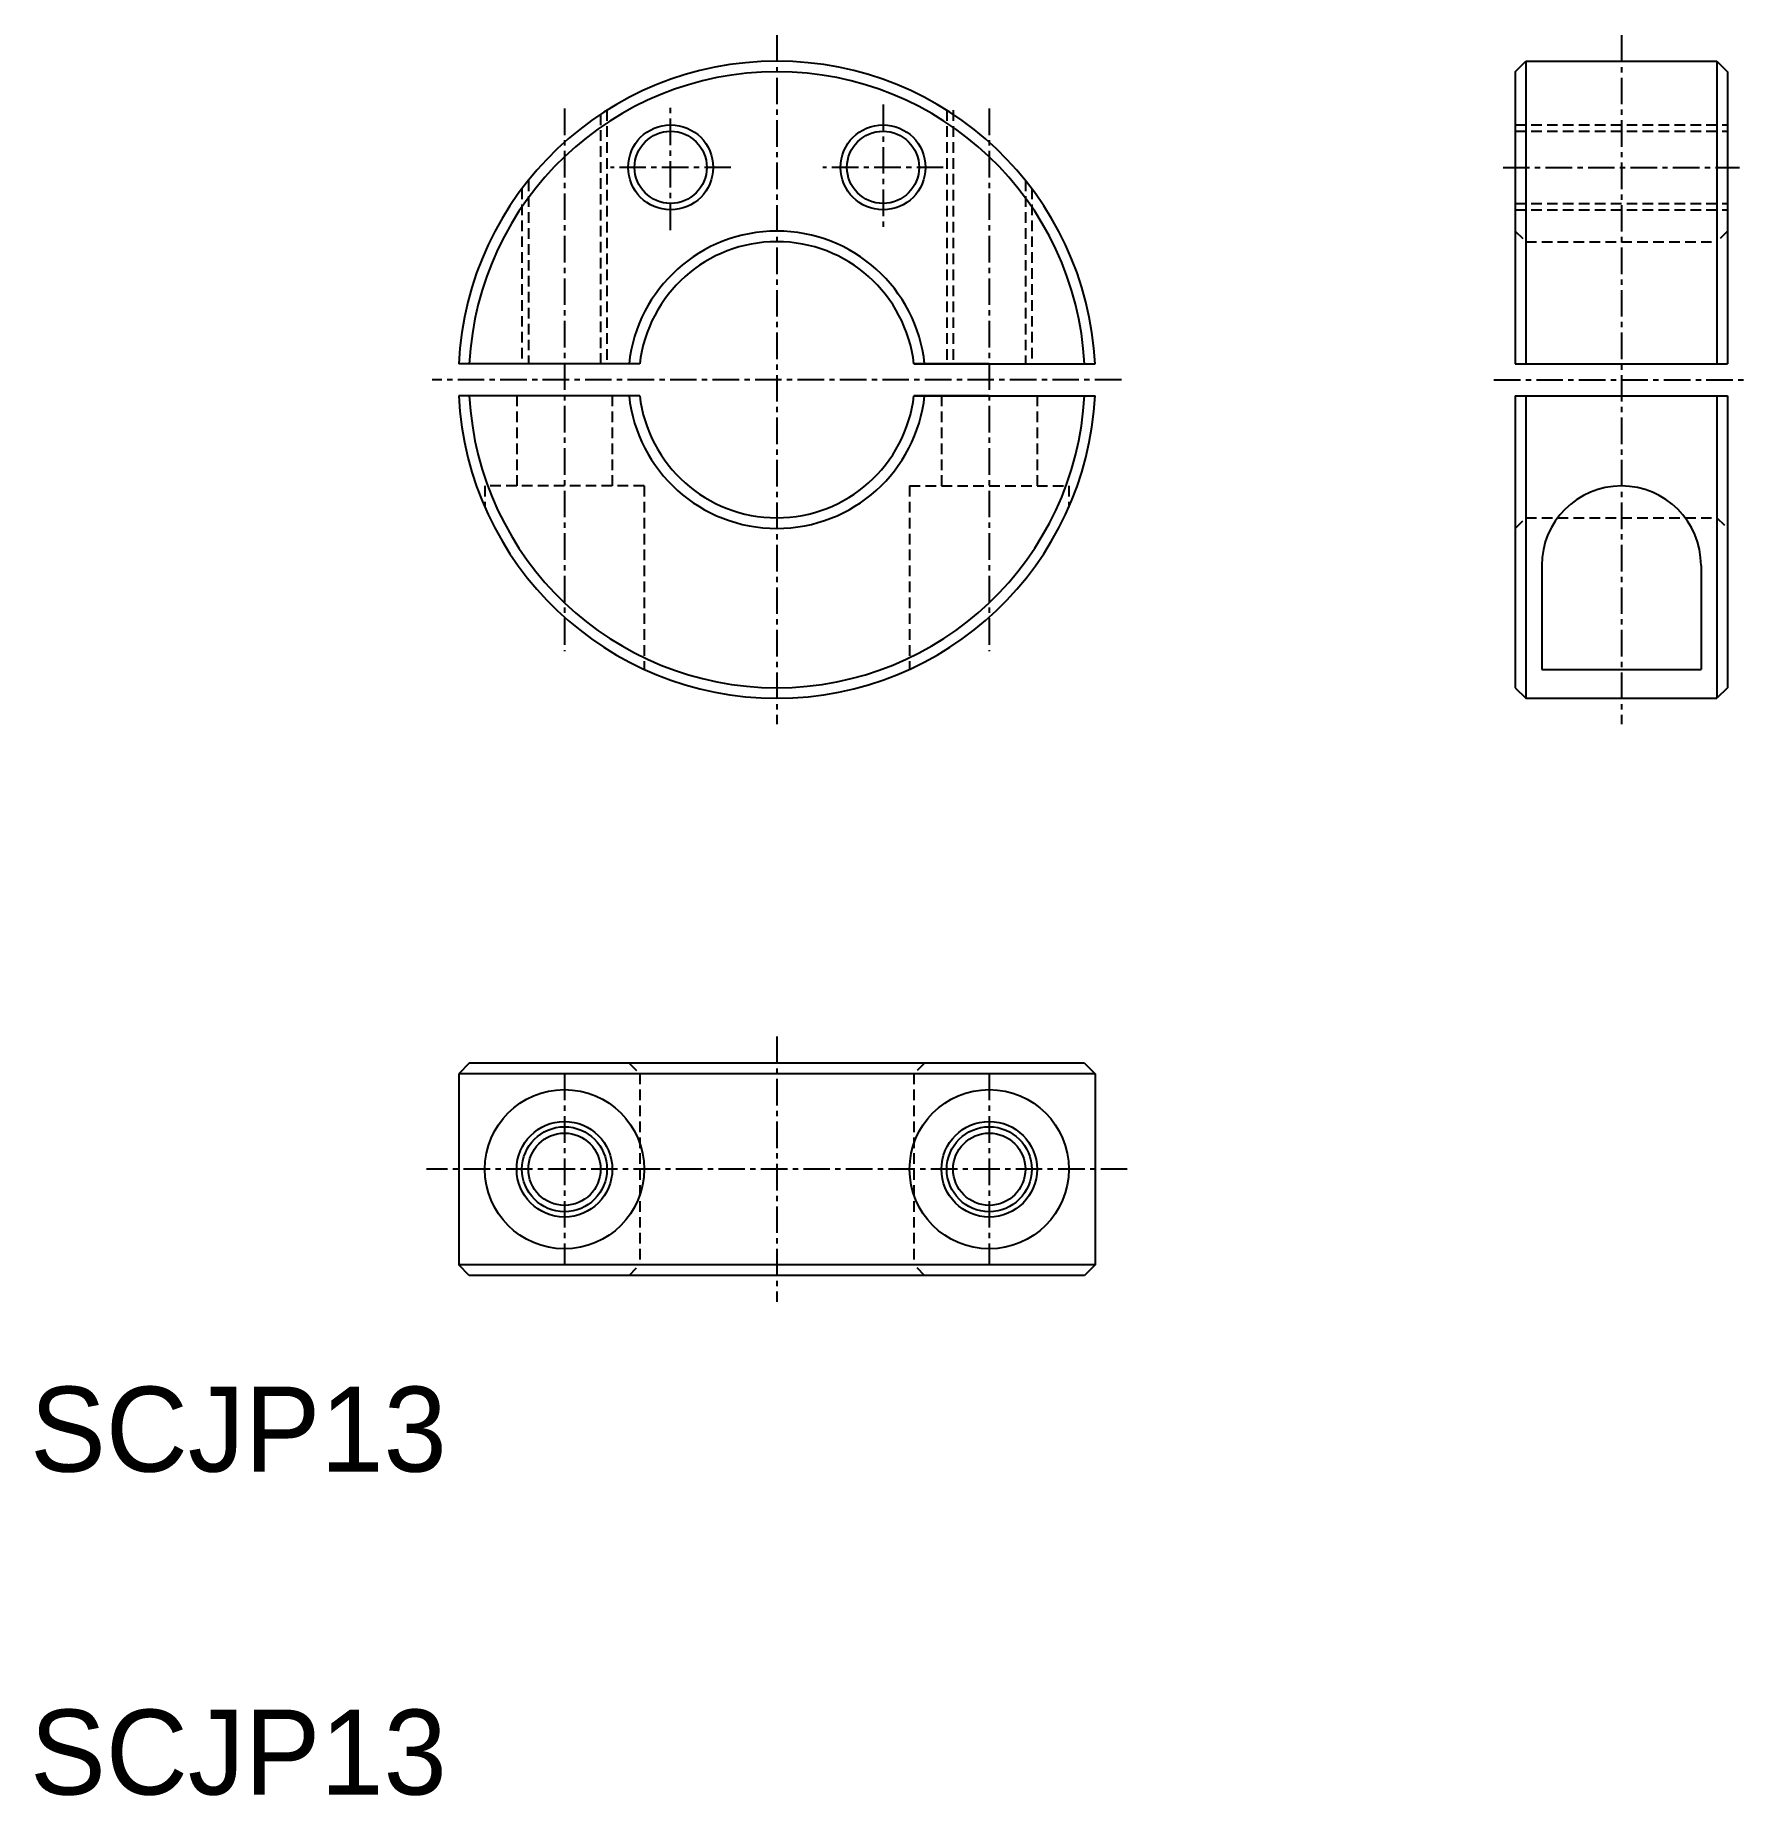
# Model space of a CAD drawing. Extents: x 74.8 to 155.5, y 185.2 to 268.1.
import ezdxf

# ---------------------------------------------------------------- set-up
doc = ezdxf.new("R2010")
doc.units = 0
doc.linetypes.add('CENTER', pattern=[2, 1.25, -0.25, 0.25, -0.25])
doc.linetypes.add('DASHED', pattern=[0.75, 0.5, -0.25])
doc.layers.get('0').update_dxf_attribs({"linetype": 'CONTINUOUS'})
doc.layers.add('CENTER', color=1, linetype='CENTER')

msp = doc.modelspace()

# ---------------------------------------------------------------- linework, layer by layer
at = {"color": 7, "linetype": 'CONTINUOUS'}
for p, q in [((144.497, 266.351), (144.997, 266.851)), ((144.497, 266.351), (144.497, 252.601)), ((144.997, 266.851), (144.997, 252.601)), ((144.997, 266.851), (153.997, 266.851)), ((153.997, 266.851), (153.997, 252.601)), ((153.997, 266.851), (154.497, 266.351)), ((154.497, 266.351), (154.497, 252.601)), ((103.276, 252.601), (94.752, 252.601)), ((119.733, 252.601), (116.189, 252.601)), ((116.189, 252.601), (124.714, 252.601)), ((103.276, 251.101), (94.752, 251.101)), ((119.733, 251.101), (116.189, 251.101)), ((116.189, 251.101), (124.714, 251.101)), ((144.497, 251.101), (144.497, 237.351)), ((144.997, 251.101), (144.997, 236.851)), ((153.997, 251.101), (153.997, 236.851)), ((154.497, 251.101), (154.497, 237.351)), ((144.497, 237.351), (144.997, 236.851)), ((154.497, 237.351), (153.997, 236.851)), ((144.997, 236.851), (153.997, 236.851)), ((95.252, 219.679), (94.752, 219.179)), ((124.214, 219.679), (95.252, 219.679)), ((124.214, 219.679), (124.714, 219.179)), ((94.752, 219.179), (94.752, 210.179)), ((124.714, 219.179), (94.752, 219.179)), ((124.714, 219.179), (124.714, 210.179)), ((124.714, 210.179), (94.752, 210.179)), ((95.252, 209.679), (94.752, 210.179)), ((124.714, 210.179), (124.214, 209.679)), ((124.214, 209.679), (95.252, 209.679))]:
    msp.add_line(p, q, dxfattribs=at)
at = {"color": 3, "linetype": 'DASHED'}
for p, q in [((101.733, 264.539), (101.733, 252.601)), ((117.733, 264.539), (117.733, 252.601)), ((118.033, 264.539), (118.033, 252.601)), ((101.433, 264.345), (101.433, 252.601)), ((144.497, 263.851), (154.497, 263.851)), ((144.497, 263.551), (154.497, 263.551)), ((98.033, 261.237), (98.033, 252.601)), ((121.433, 261.237), (121.433, 252.601)), ((97.733, 260.851), (97.733, 252.601)), ((121.733, 260.851), (121.733, 252.601)), ((144.497, 260.151), (154.497, 260.151)), ((144.497, 259.851), (154.497, 259.851)), ((144.497, 258.851), (144.997, 258.351)), ((154.497, 258.851), (153.997, 258.351)), ((144.997, 258.351), (153.997, 258.351)), ((97.483, 251.101), (97.483, 246.851)), ((101.983, 251.101), (101.983, 246.851)), ((117.483, 251.101), (117.483, 246.851)), ((121.983, 251.101), (121.983, 246.851)), ((103.483, 246.851), (95.983, 246.851)), ((95.983, 246.851), (95.983, 245.856)), ((103.483, 246.851), (103.483, 238.215)), ((115.983, 246.851), (123.483, 246.851)), ((115.983, 246.851), (115.983, 238.215)), ((123.483, 246.851), (123.483, 245.856)), ((144.497, 244.851), (144.997, 245.351)), ((144.997, 245.351), (153.997, 245.351)), ((153.997, 245.351), (154.497, 244.851)), ((102.776, 219.679), (103.276, 219.179)), ((116.689, 219.679), (116.189, 219.179)), ((103.276, 219.179), (103.276, 210.179)), ((116.189, 219.179), (116.189, 210.179)), ((102.776, 209.679), (103.276, 210.179)), ((116.689, 209.679), (116.189, 210.179))]:
    msp.add_line(p, q, dxfattribs=at)
for p, q in [((144.497, 252.601), (154.497, 252.601)), ((144.497, 251.101), (154.497, 251.101)), ((145.747, 243.101), (145.747, 238.215)), ((153.247, 243.101), (153.247, 238.215)), ((145.747, 238.215), (153.247, 238.215))]:
    msp.add_line(p, q)
at = {"color": 1, "linetype": 'CENTER'}
for p, q in [((99.733, 219.179), (99.733, 210.179)), ((119.733, 219.179), (119.733, 210.179))]:
    msp.add_line(p, q, dxfattribs=at)
at = {"color": 3, "linetype": 'CONTINUOUS'}
for centre in [(104.733, 261.851), (114.733, 261.851), (99.733, 214.679), (119.733, 214.679)]:
    msp.add_circle(centre, 2, dxfattribs=at)
for centre, radius in [((104.733, 261.851), 1.7), ((114.733, 261.851), 1.7), ((99.733, 214.679), 3.75), ((119.733, 214.679), 3.75), ((99.733, 214.679), 1.7), ((119.733, 214.679), 1.7)]:
    msp.add_circle(centre, radius)
at = {"color": 7, "linetype": 'CONTINUOUS'}
for centre in [(99.733, 214.679), (119.733, 214.679)]:
    msp.add_circle(centre, 2.25, dxfattribs=at)
for radius, start, end in [(15, 2.86598, 177.13403), (14.5, 2.9649, 177.0351), (7, 6.15064, 173.84936), (6.5, 6.62581, 173.3742), (15, 182.86599, 270), (14.5, 182.9649, 270), (7, 186.15064, 270), (6.5, 186.62581, 270), (14.5, 270, 357.0351), (15, 270, 357.13402), (7, 270, 353.84936), (6.5, 270, 353.37419)]:
    msp.add_arc((109.733, 251.851), radius, start, end, dxfattribs=at)
msp.add_arc((149.497, 243.101), 3.75, 0, 180)
at = {"layer": 'CENTER', "color": 1, "linetype": 'CENTER'}
for p, q in [((109.733, 268.073), (109.733, 235.628)), ((149.497, 268.073), (149.497, 235.628)), ((99.733, 264.624), (99.733, 239.077)), ((104.733, 258.897), (104.733, 264.804)), ((114.733, 264.804), (114.733, 258.897)), ((119.733, 264.624), (119.733, 239.077)), ((107.571, 261.851), (101.895, 261.851)), ((117.571, 261.851), (111.895, 261.851)), ((143.926, 261.851), (155.067, 261.851)), ((125.955, 251.851), (93.511, 251.851)), ((143.497, 251.851), (155.497, 251.851)), ((109.733, 220.929), (109.733, 208.429)), ((126.233, 214.679), (93.233, 214.679))]:
    msp.add_line(p, q, dxfattribs=at)

# ---------------------------------------------------------------- texts
at = {"color": 7, "linetype": 'CONTINUOUS'}
for p in [(74.569, 200.442), (74.569, 185.236)]:
    msp.add_text('SCJP13', height=4, dxfattribs=at).set_placement(p)

doc.saveas('drawing.dxf')
